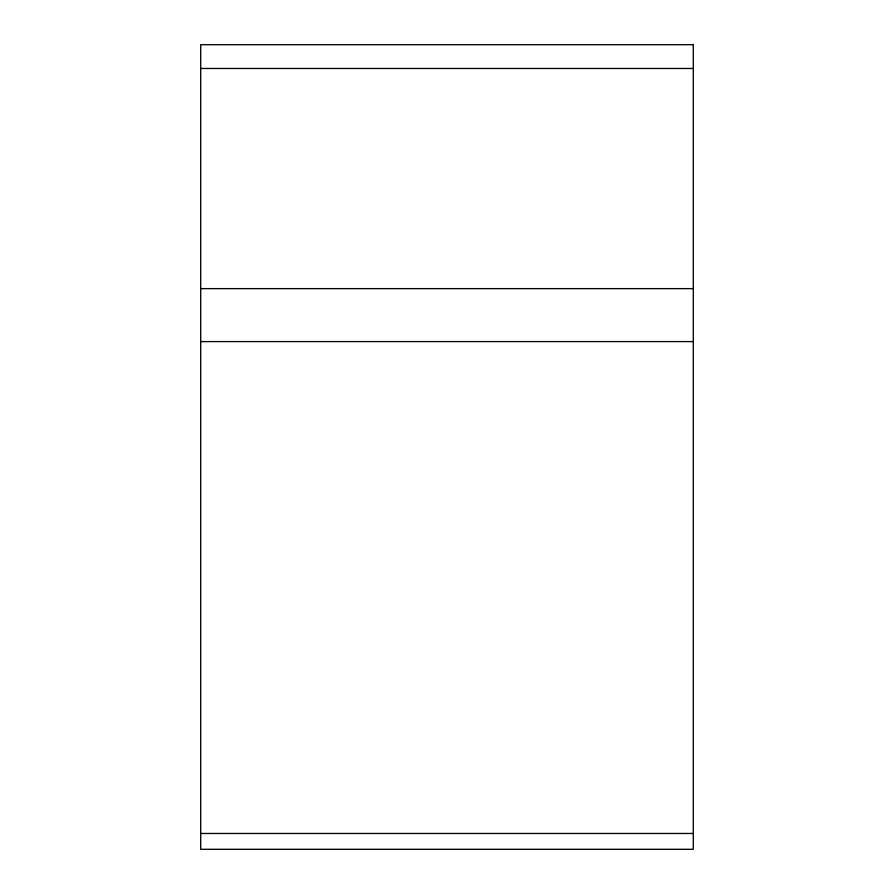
<?xml version="1.0" encoding="UTF-8"?>
<svg xmlns="http://www.w3.org/2000/svg" width="894" height="894" viewBox="0 0 894 894"><rect width="100%" height="100%" fill="white"/><g stroke="black" fill="none" stroke-linecap="round" stroke-linejoin="round"><path stroke-width="1.34" d="M200.703 68.469L693.297 68.469M200.703 288.628L693.297 288.628M200.703 341.597L693.297 341.597M200.703 833.476L693.297 833.476M693.297 44.7L200.703 44.7L200.703 849.3L693.297 849.3L693.297 44.7"/></g></svg>
